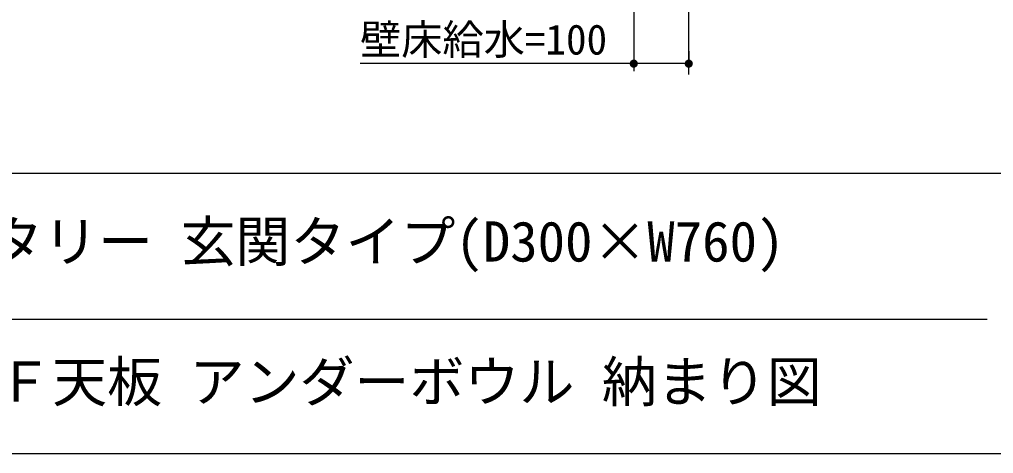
# Model space of a CAD drawing. Units: millimetres on the paper. Extents: x -205 to 195, y -144 to 136.
# Drawn here: x 51.5 to 122.4, y -143.5 to -111.9 of the extents above; entities that cross this region are included whole.
import ezdxf
from ezdxf.enums import TextEntityAlignment as Align

# ---------------------------------------------------------------- set-up
doc = ezdxf.new("R2010")
doc.units = ezdxf.units.MM
doc.linetypes.add('CHAIN1', pattern=[8, 5, -1, 1, -1])
for name, color, linetype in [('0-2_①\u3000太', 6, 'Continuous'), ('0-9_枠\u3000太', 6, 'Continuous'), ('0-A_枠\u3000中', 7, 'Continuous'), ('0-B_枠\u3000細', 3, 'Continuous')]:
    doc.layers.add(name, color=color, linetype=linetype)
doc.styles.add('ＭＳ ゴシック', font='')
doc.styles.get('ＭＳ ゴシック').set_extended_font_data('MS Gothic')

msp = doc.modelspace()

# ---------------------------------------------------------------- hatches: boundary and pattern name
at = {"layer": '0-2_①\u3000太'}
for points in [[(96.504, -115.129, 1), (95.904, -115.129, 1)], [(100.504, -115.129, 1), (99.904, -115.129, 1)]]:
    msp.add_hatch(color=212, dxfattribs=at).paths.add_polyline_path(points)

# ---------------------------------------------------------------- linework, layer by layer
at = {"layer": '0-2_①\u3000太', "linetype": 'CHAIN1'}
for p, q in [((100.204, -115.929), (100.204, -80.989)), ((96.204, -100.679), (96.204, -115.929))]:
    msp.add_line(p, q, dxfattribs=at)
at = {"layer": '0-2_①\u3000太'}
for p, q in [((96.204, -113.379), (96.204, -115.129)), ((100.204, -114.229), (100.204, -115.129)), ((100.204, -115.129), (76.283, -115.129))]:
    msp.add_line(p, q, dxfattribs=at)
at = {"layer": '0-9_枠\u3000太'}
for p, q in [((-205, -123.092), (195, -123.092)), ((-205, -143.5), (195, -143.5))]:
    msp.add_line(p, q, dxfattribs=at)
at = {"layer": '0-A_枠\u3000中'}
msp.add_line((11.824, -133.732), (121.916, -133.732), dxfattribs=at)

# ---------------------------------------------------------------- texts
at = {"layer": '0-2_①\u3000太', "style": 'ＭＳ ゴシック'}
msp.add_text('壁床給水=100', height=2.199, dxfattribs=at).set_placement((76.283, -115.129), align=Align.BOTTOM_LEFT)
at = {"layer": '0-B_枠\u3000細', "style": 'ＭＳ ゴシック'}
for s, p in [('スマートサニタリー 玄関タイプ(D300×W760)', (25.219, -130.412)), ('玄関タイプ ＰＦ天板 アンダーボウル 納まり図', (23.884, -140.616))]:
    msp.add_text(s, height=2.933, dxfattribs=at).set_placement(p, align=Align.BOTTOM_LEFT)

doc.saveas('drawing.dxf')
